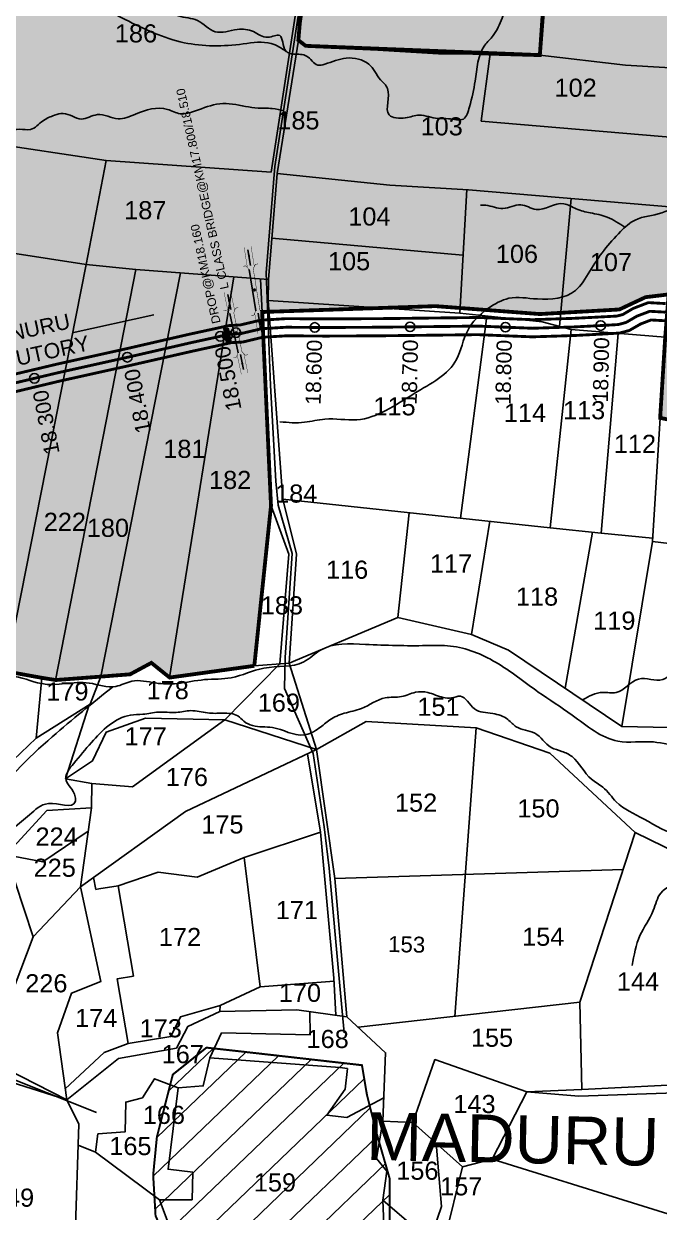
# Model space of a CAD drawing. Header units: inches. Extents: x 194782 to 246112, y 1600383 to 1614216.
# Drawn here: x 200566 to 201233, y 1606574 to 1607820 of the extents above; entities that cross this region are included whole.
import ezdxf
from ezdxf.enums import TextEntityAlignment as Align

# ---------------------------------------------------------------- set-up
doc = ezdxf.new("R2010")
doc.units = ezdxf.units.IN
doc.header["$LTSCALE"] = 15
doc.header["$MEASUREMENT"] = 0
doc.header["$PDMODE"] = 32
doc.header["$PDSIZE"] = 10
for name, pattern in [('ACAD_ISO02W100', [15, 12, -3]), ('ACAD_ISO03W100', [30, 12, -18]), ('HIDDEN2', [0.1875, 0.125, -0.0625])]:
    doc.linetypes.add(name, pattern=pattern)
for name, color, linetype in [('CANAL1', 7, 'Continuous'), ('CSMark', 72, 'Continuous'), ('PAPER SIZE', 5, 'Continuous'), ('PLOTS', 7, 'Continuous'), ('PLOTS NO', 7, 'Continuous'), ('ROADS', 1, 'Continuous'), ('STREAMS', 4, 'Continuous'), ('STRUCTURE', 5, 'Continuous'), ('text2', 7, 'Continuous'), ('WUA-9', 3, 'Continuous')]:
    doc.layers.add(name, color=color, linetype=linetype)
doc.styles.get("Standard").update_dxf_attribs({"font": 'arial.ttf'})
doc.dimstyles.get("Standard").update_dxf_attribs({"dimtxt": 0.18, "dimasz": 0.18, "dimexe": 0.18, "dimexo": 0.0625, "dimgap": 0.09, "dimtad": 0, "dimtih": 1, "dimtoh": 1, "dimdec": 4, "dimzin": 0, "dimdsep": 46, "dimtxsty": 'Standard', "dimcen": 0.09, "dimadec": 0, "dimazin": 0, "dimtfac": 1, "dimtdec": 4, "dimtofl": 0, "dimtmove": 0, "dimatfit": 3, "dimfxl": 1, "dimtolj": 1, "dimtzin": 0, "dimarcsym": 0})

# ---------------------------------------------------------------- blocks, each defined once
blk = doc.blocks.new('DROP')
h = blk.add_hatch()
h.set_pattern_fill('ANSI31', color=1, scale=10, angle=45)
h.set_pattern_definition([(90, (-324.4107, -25.7687), (-1.25, 0), [])])
h.paths.add_polyline_path([(-9.9, -4.3), (-13.8, 4.1), (13.8, 4.1), (10.2, -4.3)])
at = {"layer": 'STRUCTURE', "color": 5, "const_width": 0.49}
blk.add_lwpolyline([(-9.9, -4.3), (-13.8, 4.1), (13.8, 4.1), (10.2, -4.3), (-9.9, -4.3)], dxfattribs=at)
at = {"layer": 'STRUCTURE', "color": 5}
blk.add_circle((0, 0), 1.33, dxfattribs=at)
blk = doc.blocks.new('SLB')
at = {"layer": 'STRUCTURE'}
h = blk.add_hatch(dxfattribs=at)
h.set_pattern_fill('DOTS', color=6, scale=20, angle=320.3722, style=0)
h.set_pattern_definition([(320.372247934, (-159.4327, -72.9564), (1.2786241598, 0.5641323054), [0, -1.25])])
h.paths.add_polyline_path([(769699.5, 1706871.1), (769699.5, 1706861.1), (769729.1, 1706861.1), (769732.1, 1706863.1), (769792.1, 1706863.1), (769795.1, 1706861.1), (769824.7, 1706861.1), (769824.7, 1706871.1), (769795.1, 1706871.1), (769792.1, 1706869.1), (769732.1, 1706869.1), (769729.1, 1706871.1)])
at = {"layer": 'STRUCTURE', "color": 6, "linetype": 'ACAD_ISO02W100', "ltscale": 0.5, "const_width": 0.5}
for points in [[(769699.5, 1706871.1), (769729.1, 1706871.1)], [(769795.1, 1706871.1), (769824.7, 1706871.1)], [(769699.5, 1706861.1), (769729.1, 1706861.1)], [(769795.1, 1706861.1), (769824.7, 1706861.1)]]:
    blk.add_lwpolyline(points, dxfattribs=at)
at = {"layer": 'STRUCTURE', "color": 6, "const_width": 0.628}
for points in [[(769726.1, 1706877.1), (769726.1, 1706873.1), (769732.1, 1706869.1), (769792.1, 1706869.1), (769798.1, 1706873.1), (769798.1, 1706877.1)], [(769726.1, 1706855.1), (769726.1, 1706859.1), (769732.1, 1706863.1), (769792.1, 1706863.1), (769798.1, 1706859.1), (769798.1, 1706855.1)]]:
    blk.add_lwpolyline(points, dxfattribs=at)
at = {"layer": 'STRUCTURE', "color": 6}
blk.add_lwpolyline([(769732.1, 1706863.1), (769792.1, 1706863.1)], dxfattribs=at)
blk.add_lwpolyline([(769732.1, 1706863.1), (769792.1, 1706863.1)], dxfattribs=at)
at = {"layer": 'STRUCTURE', "color": 0}
blk.add_circle((769762.1, 1706866.1), 1.24, dxfattribs=at)
for points in [[(769703.8, 1706866), (769726.7, 1706866)], [(769818.6, 1706865.8), (769795.7, 1706865.8)]]:
    blk.add_leader(points, dimstyle='Standard', override={"dimasz": 10, "dimgap": 0.09, "dimtad": 0}, dxfattribs=at)

msp = doc.modelspace()

# ---------------------------------------------------------------- hatches: boundary and pattern name
at = {"layer": 'PLOTS NO', "true_color": 0xafd9aa}
h = msp.add_hatch(dxfattribs=at)
h.set_pattern_fill('ANSI31', color=9)
h.set_pattern_definition([(45, (0, 0), (-0.088388347648, 0.088388347648), [])])
h.paths.add_polyline_path([(201107.8, 1607787), (201055.7, 1607788.5), (200862.2, 1607796.7), (200854.5, 1607802.6), (200863.3, 1607907.1), (200791.2, 1607921.6), (200711, 1607935.1), (200577.1, 1607957.6), (200563.5, 1607908.1), (200552, 1607909.5), (200469.8, 1607919.3), (200503, 1608124.6), (200392.3, 1608129), (200401.6, 1608216.5), (200285.4, 1608232.6), (200277.1, 1608234.9), (200226.7, 1608249.4), (200122.1, 1608279.9), (200138.2, 1608392.3), (200165.7, 1608560.9), (200188.9, 1608705.7), (200219.7, 1608855.3), (200229.8, 1608851.7), (200240.1, 1608847), (200249.5, 1608844.5), (200259.9, 1608841.7), (200273.9, 1608837.2), (200282.6, 1608834.1), (200289.8, 1608830), (200294.6, 1608825), (200302.6, 1608817), (200321.5, 1608794.9), (200333.9, 1608784.1), (200352.9, 1608770.7), (200368.9, 1608759), (200384.5, 1608752), (200404.1, 1608743.4), (200417.9, 1608734.5), (200433.6, 1608724.9), (200444.3, 1608713.5), (200455.4, 1608701), (200463.9, 1608691), (200481, 1608666.8), (200492.2, 1608655.4), (200505.5, 1608645.6), (200519.4, 1608640.2), (200531.5, 1608638.3), (200545.4, 1608635.6), (200561.7, 1608627.1), (200578.6, 1608619.6), (200596.8, 1608610.7), (200610.7, 1608602.5), (200619.3, 1608594.6), (200626.8, 1608584.4), (200635.9, 1608573.1), (200648.1, 1608566.3), (200657, 1608565.8), (200669, 1608563.7), (200675.3, 1608561.8), (200683.3, 1608557.6), (200690.8, 1608549.3), (200697.4, 1608537.8), (200700.3, 1608523), (200706.5, 1608508.4), (200711.8, 1608493.7), (200719.2, 1608479.2), (200727.9, 1608463.4), (200743.3, 1608432.7), (200756.2, 1608401.4), (200788.2, 1608365.3), (200831.6, 1608328.8), (200859, 1608294.3), (200879.5, 1608249.2), (200901.8, 1608218.7), (200924.4, 1608196.5), (200950.7, 1608180.3), (200989.9, 1608161.4), (201035.1, 1608138.8), (201069.5, 1608135.8), (201101.4, 1608118), (201125.8, 1608103.2), (201142.2, 1608069.4), (201129.7, 1608027.9), (201125.2, 1608013.9), (201119.1, 1607948.7)])
at = {"layer": 'PLOTS NO', "true_color": 0xc7c8ca}
h = msp.add_hatch(color=9, dxfattribs=at)
h.dxf.hatch_style = 1
h.paths.add_polyline_path([(200808.3, 1607146.7), (200719.5, 1607134.4), (200700.3, 1607149.8), (200678, 1607137.8), (200647.3, 1607135.4), (200599.9, 1607131.8), (200585.5, 1607134.1), (200547.8, 1607140.9), (200497.6, 1607155.1), (200398.2, 1607183.3), (200347.5, 1607197.7), (200349.2, 1607207.1), (200280.2, 1607218.3), (200289.3, 1607260.5), (199974.3, 1607300.1), (199898.5, 1607332.5), (199922.4, 1607437.1), (199948.3, 1607590.7), (199984.1, 1607699.1), (200075, 1607996.2), (200090, 1608074.8), (200122.1, 1608279.9), (200277.1, 1608234.9), (200401.6, 1608216.5), (200392.3, 1608129), (200503, 1608124.6), (200473.1, 1607919), (200563.5, 1607908.1), (200577.1, 1607957.6), (200863.3, 1607907.1), (200854.5, 1607802.6), (200862.2, 1607796.7), (201107.8, 1607787), (201125.2, 1608013.9), (201142.2, 1608069.4), (201181.2, 1608045), (201213.4, 1608019.8), (201234.2, 1608018.9), (201252.5, 1608030.2), (201277.7, 1608034.6), (201314.2, 1608038.9), (201353.3, 1608051.9), (201383.6, 1608061.4), (201380.4, 1607970.4), (201402.4, 1607834.8), (201460.5, 1607626.4), (201496.1, 1607516.1), (201536.9, 1607452), (201472.2, 1607355.7), (201234, 1607406.7), (201239.3, 1607491.1), (201242.9, 1607536.1), (201218.7, 1607533.2), (201191.2, 1607520.3), (201107.8, 1607515.5), (200998.4, 1607523.8), (200823.5, 1607517.9), (200816.5, 1607517.8), (200825.8, 1607314.5)])
at = {"layer": 'text2', "linetype": 'Continuous'}
h = msp.add_hatch(dxfattribs=at)
h.set_pattern_fill('ANSI31', color=40, scale=8.352367, angle=-1.1855)
h.set_pattern_definition([(43.8145, (192605.523, 1599909.112), (-18.35963, 19.13554), [])])
h.paths.add_polyline_path([(200783.5, 1606743.6), (200921.2, 1606728), (200926.4, 1606697.1), (200936.4, 1606657.2), (200950.4, 1606608.7), (200950.2, 1606561.7), (200951.1, 1606513), (200914.5, 1606477.9), (200862.4, 1606436.6), (200841.9, 1606434.7), (200827.9, 1606483.9), (200797.2, 1606510), (200752.8, 1606496.9), (200726.1, 1606521.5), (200704.7, 1606570.1), (200702.2, 1606612.9), (200706.1, 1606652.7), (200722.8, 1606718.2), (200758.1, 1606746.4)])
h.paths.add_polyline_path([(200912.4, 1606615.4), (201245.1, 1606608.5), (201246.7, 1606684.9), (200914, 1606691.8)], flags=9)

# ---------------------------------------------------------------- linework, layer by layer
at = {"layer": 'CANAL1', "color": 200, "const_width": 3}
for points in [[(200547, 1607450.1), (200601.3, 1607463), (200675.6, 1607479.5), (200739.5, 1607494.2), (200763.9, 1607499.5), (200781.5, 1607503.4), (200793.7, 1607504.1), (200814.4, 1607509), (200841.6, 1607510.7), (200882.9, 1607510.4), (200940.2, 1607510.7), (201043.1, 1607511.9), (201100, 1607509.6), (201143.1, 1607511), (201174.2, 1607512.6), (201188.6, 1607513.4), (201194.8, 1607515), (201205.7, 1607521.4), (201221.6, 1607527.5), (201239.7, 1607526.5)], [(200550.9, 1607432.5), (200605.3, 1607445.5), (200679.6, 1607462), (200743.5, 1607476.6), (200767.8, 1607481.9), (200784, 1607485.5), (200796.4, 1607486.2), (200817.1, 1607491.2), (200842.1, 1607492.7), (200882.9, 1607492.4), (200940.3, 1607492.7), (201042.8, 1607493.9), (201099.9, 1607491.6), (201143.9, 1607493), (201175.2, 1607494.6), (201191.5, 1607495.6), (201201.7, 1607498.3), (201213.5, 1607505.1), (201224.5, 1607509.3), (201238.8, 1607508.5)]]:
    msp.add_lwpolyline(points, dxfattribs=at)
at = {"layer": 'CANAL1', "color": 3, "linetype": 'HIDDEN2', "ltscale": 4, "true_color": 0x00ff00, "const_width": 3}
msp.add_lwpolyline([(200548.9, 1607441.3), (200603.3, 1607454.2), (200677.6, 1607470.7), (200741.5, 1607485.4), (200765.9, 1607490.7), (200782.7, 1607494.5), (200789.3, 1607494.8), (200795, 1607495.2), (200815.8, 1607500.1), (200841.8, 1607501.7), (200882.9, 1607501.4), (200940.2, 1607501.7), (201043, 1607502.9), (201099.9, 1607500.6), (201143.5, 1607502), (201174.7, 1607503.6), (201190.1, 1607504.5), (201198.3, 1607506.7), (201209.6, 1607513.3), (201223.1, 1607518.4), (201239.3, 1607517.5)], dxfattribs=at)
at = {"layer": 'PLOTS', "color": 0}
for points in [[(200100.7, 1608146.6), (200282.4, 1608133.1), (200392.3, 1608129), (200503, 1608124.6), (200586.6, 1608122.3), (200741.3, 1608115.3), (200823.3, 1608121.6), (200896.1, 1608121.4), (200826.1, 1607664.3)], [(201381.3, 1608090.3), (201203.3, 1608097.1), (200901.2, 1608118.8), (200891, 1608044.8), (200880.6, 1607965), (200869.1, 1607904.5), (200854.5, 1607802.6), (200862.2, 1607796.7), (201001.4, 1607788.5), (201055.7, 1607788.5), (201107.8, 1607787), (201197.7, 1607776.4), (201398.1, 1607764.4)], [(201107.8, 1607787), (201119.1, 1607948.7), (201125.2, 1608013.9), (201129.7, 1608027.9), (201142.2, 1608069.4), (201143.2, 1608101.4)], [(200854.5, 1607802.6), (200832.4, 1607662.9), (200950.4, 1607650.6), (201033.1, 1607645.8), (201248.1, 1607627.6), (201265.6, 1607772.3)], [(201055.7, 1607788.5), (201046.3, 1607717.9), (201256.9, 1607700)], [(200527.1, 1607695.2), (200652.9, 1607676.6), (200826.1, 1607664.3)], [(200631.8, 1607567.3), (200652.9, 1607676.6)], [(200832.4, 1607662.9), (200823.2, 1607551.9), (200822.7, 1607529.6), (200838.3, 1607321.3), (201118.5, 1607291.5), (201172, 1607285.8), (201226, 1607280.5)], [(201023.7, 1607516.4), (201031.1, 1607646)], [(201140.6, 1607636.7), (201128.4, 1607502.4)], [(200547.8, 1607140.9), (200631.8, 1607567.3), (200473, 1607591.9)], [(200826.8, 1607595.1), (201027.1, 1607577.3)], [(200599.9, 1607131.8), (200684, 1607562.3)], [(200631.8, 1607567.3), (200684, 1607562.3), (200823.2, 1607551.9)], [(200730.9, 1607558.8), (200647.3, 1607135.4)], [(200719.5, 1607134.4), (200786.8, 1607554.6)], [(200814.8, 1607552.5), (200826.3, 1607319.2), (200808.3, 1607146.7), (200845, 1607149.4)], [(200822.7, 1607529.6), (201023.7, 1607516.4), (201110.1, 1607507.2), (201140.5, 1607499.2), (201239.3, 1607491.1)], [(201024.5, 1607301.5), (201052.3, 1607513.3)], [(201140.5, 1607499.2), (201118.5, 1607291.5)], [(201172, 1607285.8), (201189.9, 1607495.2)], [(201239.3, 1607491.1), (201225.8, 1607276.9), (201368.5, 1607259.9), (201519.1, 1607238.7), (201616.8, 1607223.4)], [(200825.8, 1607314.5), (200844.4, 1607263.8), (200835, 1607148.7)], [(200838.3, 1607321.3), (200852.4, 1607263.9), (200845, 1607149.4), (200873.5, 1607059), (200892.8, 1606923.7), (200905.4, 1606778.8), (200946, 1606741.1), (200943, 1606669.2), (200974.6, 1606667.9), (200997.8, 1606733.9), (201094.1, 1606699.9), (201148.7, 1606695.4), (201361.3, 1606702.7), (201508.7, 1606751.3), (201615.9, 1606760.1), (201715.5, 1606780.7)], [(200958.9, 1607197.2), (200970.6, 1607307.2)], [(201036.1, 1607179.7), (201055.4, 1607298.2)], [(201163.2, 1607286.7), (201134.5, 1607123.2)], [(201193.9, 1607083.2), (201225.8, 1607276.9)], [(201650.4, 1607131.9), (201545.4, 1607150.9), (201510.5, 1607151.7), (201346.7, 1607104.1), (201341.3, 1607080.1), (201193.9, 1607083.2), (201075, 1607163.2), (201036.1, 1607179.7), (200958.9, 1607197.2), (200845, 1607149.4)], [(200808.3, 1607146.7), (200719.5, 1607134.4), (200700.3, 1607149.8), (200678, 1607137.8), (200599.9, 1607131.8), (200553, 1607139.4)], [(200610.3, 1607028.1), (200638.7, 1607047), (200652.8, 1607077.3), (200694.1, 1607091.8), (200777.3, 1607090), (200835, 1607148.7)], [(200547.3, 1607040.2), (200579.6, 1607070.7), (200636, 1607106.5), (200647.3, 1607135.4)], [(200585.5, 1607134.1), (200579.6, 1607070.7)], [(200517.9, 1606743), (200556.4, 1606809.8), (200576.3, 1606862.6), (200548, 1606948.7), (200590.5, 1606994.9), (200637.5, 1606997.8), (200638, 1607023.3), (200610.3, 1607028.1), (200635.1, 1607105.9)], [(200638, 1607023.3), (200680.4, 1607019.9), (200777.3, 1607090)], [(200777.3, 1607090), (200873.5, 1607059)], [(201018.7, 1606779.2), (201041.1, 1607081.6), (200925.7, 1607088.3), (200873.5, 1607059)], [(201041.1, 1607081.6), (201118.4, 1607055), (201207.9, 1606972), (201149.7, 1606794)], [(200873.5, 1607059), (200736.1, 1606994), (200625.9, 1606915), (200637.5, 1606997.8)], [(200665.4, 1606916.2), (200707.6, 1606930.4), (200748.2, 1606925.2), (200797.8, 1606945.8), (200877.8, 1606972.3), (200864, 1607054.5)], [(200634.1, 1606973.3), (200586.5, 1606941.1), (200548, 1606948.7)], [(200877.8, 1606972.3), (200891.8, 1606819.4), (200893.8, 1606780.4)], [(201207.9, 1606972), (201298.1, 1606928), (201350.1, 1606920.1), (201451.9, 1606914.1), (201426.9, 1606961), (201474.1, 1606964.1), (201474.9, 1606952.3), (201500.9, 1606933.5), (201498.4, 1606907.8), (201619.7, 1606896.2), (201617.5, 1606771.7)], [(200797.8, 1606945.8), (200814.5, 1606810.2)], [(200609.9, 1606703.3), (200650.7, 1606741.2), (200676, 1606750.7), (200664.5, 1606818.6), (200681.4, 1606821.5), (200665.4, 1606916.2), (200645.2, 1606912.8), (200642.1, 1606912.3), (200639.5, 1606924.7)], [(200892.8, 1606923.7), (201195.2, 1606933.1)], [(200905.4, 1606778.8), (200852.8, 1606786.1), (200772.1, 1606784.2), (200738.5, 1606768.6), (200726.6, 1606746), (200665.9, 1606734.9), (200620.4, 1606698.8), (200611.5, 1606691.7), (200498.3, 1606749.2), (200364.1, 1606876.6), (200181.6, 1606867.5), (200117.3, 1606883.8), (200087.5, 1606887.3), (200088.2, 1606877), (200033.6, 1606922)], [(200576.3, 1606862.6), (200625.9, 1606915)], [(200625.9, 1606915), (200647.2, 1606815.7), (200616.4, 1606803.5), (200601.9, 1606761.8), (200611.5, 1606691.7)], [(200892, 1606816.1), (200814.5, 1606810.2), (200772.6, 1606790.7), (200730.9, 1606778.7), (200720.8, 1606757.9), (200676, 1606750.7)], [(200772.6, 1606790.7), (200772.1, 1606784.2)], [(201151.8, 1606702.5), (201149.7, 1606794), (200917.4, 1606767.7)], [(201715.7, 1606792.7), (201610.1, 1606770.2), (201506.6, 1606761.5), (201359.9, 1606713.1), (201151.8, 1606702.5), (201094.1, 1606699.9)], [(200611.5, 1606691.7), (200493.6, 1606729.1), (200433.5, 1606781.6), (200380.6, 1606775.7), (200261.1, 1606741), (200160.2, 1606716.2), (200163.8, 1606673.3), (200234.3, 1606692.2), (200261.1, 1606741)], [(200623.4, 1606644.3), (200641.7, 1606636.9), (200644.3, 1606655.9), (200672.7, 1606658), (200673.4, 1606689.4), (200690.9, 1606693.6), (200703.5, 1606713.7), (200728.4, 1606704.4), (200754.7, 1606706.3), (200761.7, 1606735.7), (200774, 1606761.8), (200867, 1606759.9), (200866.4, 1606784.2)], [(200761.7, 1606735.7), (200898, 1606725.5), (200906, 1606724.5), (200903.6, 1606702.9), (200884.2, 1606675.5), (200905.3, 1606673), (200944, 1606693.8)], [(200728.4, 1606704.4), (200717.8, 1606618.9), (200743.7, 1606615.7), (200743.1, 1606587), (200708.8, 1606586.8)], [(200974.6, 1606667.9), (201026.8, 1606621.5), (201057.9, 1606629.6), (201094.1, 1606699.9)], [(200611.5, 1606691.7), (200624.1, 1606666.3), (200620.3, 1606548.8), (200659, 1606447.3), (200681.2, 1606463.5), (200846.1, 1606435.5), (200945.9, 1606518.3), (201016.2, 1606525), (201121.9, 1606486.8), (201170.9, 1606408.9), (201184.7, 1606336.6), (201198.1, 1606280.8), (201372, 1606229.9), (201392.5, 1606370.7), (201156.5, 1606490.5), (201016.2, 1606525)], [(201016.2, 1606525), (200992.3, 1606544.2), (200943.1, 1606586.6), (200947.4, 1606616.8), (200936.5, 1606630.2), (200943, 1606669.2)], [(200641.7, 1606636.9), (200708.8, 1606586.8), (200732.3, 1606524.6), (200755, 1606501.1), (200778.4, 1606523.6), (200849.1, 1606496.7), (200846.1, 1606435.5)], [(200992.3, 1606544.2), (201004.6, 1606579.9), (200998.9, 1606646.3)], [(201057.9, 1606629.6), (201363.3, 1606534.5), (201472.3, 1606523.4)], [(201016.2, 1606525), (201008, 1606545.8), (201026.8, 1606621.5)], [(200945.9, 1606518.3), (200943.1, 1606586.6)]]:
    msp.add_lwpolyline(points, dxfattribs=at)
at = {"layer": 'ROADS', "linetype": 'ACAD_ISO03W100'}
msp.add_lwpolyline([(201020.2, 1609068), (201002.1, 1608882.5), (201006.3, 1608818.8), (201004.8, 1608798.8), (200999.5, 1608770), (200956.7, 1608466.1), (200922.3, 1608271.7), (200899.1, 1608123.4), (200876.3, 1607969.8), (200866, 1607904.8), (200839.7, 1607733.2), (200829.9, 1607670.3), (200820.6, 1607558.6), (200825.1, 1607440.7), (200831, 1607340.4), (200833.3, 1607315.2), (200848, 1607264.4), (200840.7, 1607155.4), (200840, 1607123.1), (200870, 1607054.9), (200881.7, 1606977.8), (200886.9, 1606934.6), (200898, 1606811.3), (200902.5, 1606762)], dxfattribs=at)
at = {"layer": 'ROADS'}
msp.add_lwpolyline([(200390.2, 1606863.5), (200440, 1606814.2), (200505.2, 1606734.8), (200537, 1606720.5), (200642.7, 1606678.3)], dxfattribs=at)
at = {"layer": 'STREAMS'}
for points, knots in [([(200841.8, 1607790.9), (200836.7, 1607794.2), (200823.1, 1607802.9), (200785.3, 1607796.2), (200732.4, 1607795.5), (200679.8, 1607820.4), (200639.3, 1607841.5), (200613.3, 1607860.5), (200595, 1607877), (200573.3, 1607880.9), (200556.2, 1607892.4), (200531.7, 1607884.5), (200519.3, 1607907.7), (200489.8, 1607896.8), (200498.6, 1607932.4), (200504.9, 1607953.8), (200505.4, 1607984.4), (200487.6, 1608002.2), (200475.3, 1608021.7), (200449.5, 1608030.3), (200436.1, 1608060.5), (200402.8, 1608057.7), (200394.4, 1608078.9), (200373.9, 1608080.3), (200365.2, 1608104.4), (200352.6, 1608129.1), (200367.1, 1608151.9), (200363.9, 1608177.4), (200373.2, 1608202.6), (200361.9, 1608236.5), (200334.4, 1608255.4), (200305.6, 1608276), (200268.2, 1608280.8), (200226.6, 1608282.2), (200197.1, 1608307.9), (200184, 1608339.8), (200183.3, 1608379.2), (200189.9, 1608421.9), (200202.4, 1608466.6), (200175.5, 1608486.6), (200184.7, 1608511), (200166.9, 1608518), (200161.9, 1608527), (200160.6, 1608529.4)], [0, 0, 0, 0, 16.958264, 45.048314, 104.462666, 168.103157, 208.282035, 235.503451, 260.775069, 276.919984, 297.649849, 317.13284, 339.653109, 357.044382, 379.301937, 409.524264, 435.071345, 458.097904, 479.752402, 499.248658, 532.056599, 562.830508, 574.030349, 590.92895, 612.465988, 641.001289, 665.867356, 681.813468, 713.293793, 739.803339, 777.417581, 806.40631, 840.175262, 883.372621, 923.433412, 943.074356, 981.374648, 1033.219579, 1073.315545, 1097.609749, 1113.331737, 1133.690065, 1141.295552, 1141.295552, 1141.295552, 1141.295552]), ([(200020.8, 1607814.2), (200024.5, 1607812), (200035.4, 1607804.9), (200057.1, 1607812.3), (200080.5, 1607793.8), (200114.4, 1607808.6), (200142.7, 1607778.7), (200178.2, 1607791.3), (200201.4, 1607768.7), (200233.4, 1607775.8), (200263.2, 1607772.1), (200290.8, 1607751.1), (200324.9, 1607753.4), (200356.6, 1607734.4), (200386.6, 1607741), (200406.3, 1607724.5), (200425.6, 1607724.8), (200442.2, 1607721.5), (200452.5, 1607712.5), (200468.8, 1607712.7), (200486.2, 1607709.2), (200508.7, 1607707.8), (200533.8, 1607694.3), (200555.3, 1607712.1), (200575.7, 1607706.8), (200585.5, 1607718.9), (200597.3, 1607723.6), (200611.4, 1607728.2), (200626, 1607715.3), (200645.1, 1607729.1), (200664.5, 1607716.6), (200688.2, 1607727.5), (200711.3, 1607734.9), (200731, 1607723.3), (200750.2, 1607729.5), (200767.4, 1607736.7), (200790.2, 1607735.8), (200808, 1607730.4), (200826.5, 1607731.8), (200835.5, 1607729.6), (200839.7, 1607728.6)], [67.83417, 67.83417, 67.83417, 67.83417, 79.883408, 103.606112, 125.318199, 157.188446, 193.48752, 224.540169, 250.370147, 274.906927, 313.350281, 333.089045, 371.594667, 404.919302, 435.42175, 450.490925, 474.646931, 488.685453, 497.958087, 512.33468, 533.244412, 549.210043, 577.287734, 606.295035, 617.164987, 632.508867, 645.260119, 654.316463, 673.242056, 689.976125, 711.24798, 729.27891, 761.701906, 775.241277, 790.811941, 816.12269, 828.957547, 855.117035, 869.033177, 881.415132, 881.415132, 881.415132, 881.415132])]:
    msp.add_open_spline(points, degree=3, knots=knots, dxfattribs=at)
for points in [[(201380.3, 1608071.7), (201343.5, 1608062.8), (201305.8, 1608047.2), (201255.1, 1608040.3), (201218.7, 1608026.3), (201195.9, 1607986), (201186.3, 1607962.4), (201173.5, 1607937.6), (201160.9, 1607931.7), (201140.1, 1607924.9), (201127.5, 1607919.7), (201107.1, 1607913.9), (201087.8, 1607880.2), (201082.3, 1607864), (201068.2, 1607825.8), (201058.8, 1607807.4), (201050.2, 1607797.5), (201039.9, 1607759.7), (201034, 1607732.7), (201027.6, 1607720), (201012.1, 1607720.3), (201000.8, 1607720.5), (200981.2, 1607724), (200966.7, 1607721.2), (200949.7, 1607724.3), (200948, 1607752), (200940.7, 1607761.2), (200928.4, 1607777.5), (200904.8, 1607783.8), (200882.2, 1607777.5), (200874.8, 1607776.6), (200863.2, 1607786), (200849.4, 1607788.1), (200841.3, 1607791.5), (200834.9, 1607807.4), (200822.5, 1607805.7), (200807.4, 1607811.7), (200790.4, 1607813.9), (200767.2, 1607811.5), (200748.6, 1607823.3), (200728.8, 1607828), (200705.7, 1607839.5), (200688.2, 1607842.9), (200670.1, 1607863.7), (200657.9, 1607867.2), (200650.7, 1607878.7), (200637.9, 1607892.4), (200616.9, 1607898.6), (200606, 1607911.3), (200587.4, 1607932.1), (200575.6, 1607965.5), (200572.2, 1607986)], [(201418.6, 1607685.1), (201374.9, 1607671.1), (201318.2, 1607647.7), (201300.6, 1607640.9), (201280.2, 1607631.3), (201265.6, 1607631.6), (201235.6, 1607621.5), (201207.8, 1607614.1), (201192.5, 1607602.1), (201160.2, 1607560.5), (201145.1, 1607540.1), (201105.2, 1607531.3), (201075.3, 1607532), (201053.4, 1607521.2), (201032.1, 1607498.3), (201020.5, 1607468), (200976.1, 1607432.2), (200915.8, 1607404.7), (200882.4, 1607405.4), (200860.9, 1607402), (200835.2, 1607402.5)], [(201197.1, 1607606.5), (201178.5, 1607617.1), (201160.8, 1607621.6), (201146, 1607625.8), (201132.8, 1607631.2), (201103.8, 1607625.2), (201087.7, 1607630.1), (201069.1, 1607626.2), (201051, 1607629.6), (201045.4, 1607629.7)], [(201152.6, 1607110.9), (201173.9, 1607118.9), (201187.8, 1607118.6), (201211.3, 1607132.8), (201236.7, 1607132.3), (201254.8, 1607145.1), (201283.5, 1607149.8), (201303.9, 1607158.8), (201315.6, 1607164), (201332.6, 1607170.3), (201347.3, 1607185.4), (201365.8, 1607193.9), (201374.1, 1607206), (201386.7, 1607231.6), (201383.1, 1607236.4), (201394.3, 1607270.2), (201409, 1607313.4), (201444.4, 1607354.5), (201459.4, 1607384), (201498.5, 1607428.8), (201498.3, 1607429)], [(201654, 1607122.1), (201637.4, 1607120.7), (201607.2, 1607126.4), (201568.9, 1607127.1), (201540, 1607127.7), (201505.6, 1607133.7), (201474.4, 1607130.3), (201436.5, 1607116.7), (201407.6, 1607111.3), (201387.4, 1607093.8), (201349.6, 1607076.6), (201319.1, 1607066.7), (201300.2, 1607064.1), (201256.5, 1607061.7), (201226.9, 1607066.9), (201189.7, 1607067.7), (201141.7, 1607095), (201106.2, 1607119.2), (201061.4, 1607150.5), (201014.2, 1607167.4), (200988.8, 1607167.9), (200924.8, 1607169.2), (200877.6, 1607163.1), (200860.2, 1607150.9), (200818.4, 1607144.3), (200784.1, 1607134.2), (200756.2, 1607132.2), (200727.4, 1607128.2), (200704.5, 1607128.7), (200679.7, 1607130.6), (200662.9, 1607125.1), (200635.1, 1607128.6), (200584.9, 1607128), (200552.8, 1607135.5), (200526.3, 1607131.3), (200504.6, 1607135.8), (200478.8, 1607133.3), (200457.3, 1607139), (200434.1, 1607135.6), (200411.9, 1607136.1), (200390.2, 1607132.1), (200369.7, 1607138.5), (200351.5, 1607134.4), (200333.5, 1607129.7), (200310.9, 1607118.9), (200277, 1607116.1), (200265.4, 1607113.2)], [(200660, 1607124.7), (200596.4, 1607072.4), (200527.7, 1606996.3), (200486.2, 1606906.5), (200456.3, 1606851.4), (200445.2, 1606838.4), (200432.8, 1606842.7), (200408.7, 1606834.2), (200401.4, 1606803.3), (200359, 1606799.1), (200315.6, 1606793), (200278.2, 1606801.6), (200221.8, 1606787.3), (200187.2, 1606765.3), (200158.6, 1606744.2), (200149.6, 1606739.6), (200134.1, 1606749.8), (200117.3, 1606786.4), (200110.2, 1606823.4), (200099.5, 1606838.4), (200082, 1606837.6), (200070.3, 1606823.8), (200061.6, 1606807.7), (200054, 1606813.6), (200045.1, 1606813.8), (200040.5, 1606813.9), (200033.1, 1606821.5), (200024.6, 1606813.4), (200018.5, 1606815.8), (200008.4, 1606823.7), (200003.3, 1606824.1)], [(201595.9, 1607086.8), (201572.1, 1607088.3), (201541.7, 1607083.1), (201508.6, 1607082.8), (201493.4, 1607078.1), (201461.9, 1607076.2), (201447.6, 1607069.1), (201434.1, 1607066), (201403.3, 1607060.6), (201385.3, 1607041), (201372.6, 1607027.3), (201352.1, 1607020.1), (201336.2, 1607011.8), (201316.1, 1607007.3), (201305, 1606999.3), (201286.8, 1606988.8), (201253.4, 1606971.3), (201217.1, 1606986), (201188, 1607004), (201173.8, 1607019.5), (201161.9, 1607027.8), (201141.6, 1607051.5), (201130.9, 1607057), (201119.7, 1607061.1), (201102.4, 1607076.1), (201083.1, 1607082.7), (201074.3, 1607090.4), (201058.4, 1607096.7), (201039.1, 1607101.6), (201024.4, 1607114.8), (201015.1, 1607113.1), (200998.3, 1607116.1), (200990.2, 1607118.7), (200977.4, 1607119), (200962.6, 1607114.4), (200945.5, 1607113.1), (200920.7, 1607101.9), (200902.7, 1607096.9), (200887.5, 1607090.1), (200876.1, 1607081.2), (200860.3, 1607074.2), (200827.2, 1607082), (200806.5, 1607084), (200797.4, 1607088.6), (200791.1, 1607094.1), (200775.3, 1607097), (200759.2, 1607097.3), (200741.7, 1607099.7), (200726.4, 1607097.8), (200707.7, 1607098.2), (200691.5, 1607095.9), (200678.3, 1607095), (200637.4, 1607066.3), (200618.6, 1607044.1), (200610.5, 1607028.7), (200620.5, 1607009.5), (200620.4, 1607004.1), (200592.4, 1607002.3), (200572.5, 1606990.4), (200544.5, 1606961.2), (200550.5, 1606916.3), (200544.8, 1606886.7), (200544.3, 1606861.3), (200535.6, 1606829.2), (200535.2, 1606809.8), (200517.3, 1606764.3), (200468.2, 1606777.7), (200432.1, 1606789.4)], [(201204.7, 1606832.6), (201212.8, 1606863.9), (201226.8, 1606890.2), (201234.6, 1606908.5), (201255.4, 1606922.4), (201279.8, 1606954.7), (201299.3, 1606974.7), (201377.6, 1606990.9), (201423.6, 1606984.3), (201453.6, 1606981.6)]]:
    msp.add_spline(points, degree=3, dxfattribs=at)
at = {"layer": 'text2', "color": 40, "linetype": 'Continuous', "const_width": 2.09}
msp.add_lwpolyline([(200783.5, 1606743.6), (200921.2, 1606728), (200926.4, 1606697.1), (200936.4, 1606657.2), (200950.4, 1606608.7), (200950.2, 1606561.7), (200951.1, 1606513), (200914.5, 1606477.9), (200862.4, 1606436.6), (200841.9, 1606434.7), (200827.9, 1606483.9), (200797.2, 1606510), (200752.8, 1606496.9), (200726.1, 1606521.5), (200704.7, 1606570.1), (200702.2, 1606612.9), (200706.1, 1606652.7), (200722.8, 1606718.2), (200758.1, 1606746.4), (200783.5, 1606743.6)], dxfattribs=at)
at = {"layer": 'text2', "color": 2}
for p in [(200772.6, 1607492.2), (200871.7, 1607501.5), (200971.7, 1607502.1), (201071.7, 1607501.7), (201171.6, 1607503.4), (200675.1, 1607470.2), (200577.6, 1607448.1)]:
    msp.add_point(p, dxfattribs=at)
at = {"layer": 'text2', "color": 3}
for p in [(200780, 1607493, 27), (200789, 1607496, 28)]:
    msp.add_point(p, dxfattribs=at)
at = {"layer": 'WUA-9', "color": 15, "const_width": 4}
for points in [[(200863.3, 1607907.1), (200854.5, 1607802.6), (200862.2, 1607796.7), (201107.8, 1607787), (201125.2, 1608013.9)], [(201119.1, 1607948.7), (201107.8, 1607787)], [(201107.8, 1607787), (201055.7, 1607788.5), (200862.2, 1607796.7), (200854.5, 1607802.6), (200863.3, 1607907.1)], [(201402.4, 1607834.8), (201460.5, 1607626.4), (201496.1, 1607516.1), (201536.9, 1607452), (201472.2, 1607355.7), (201234, 1607406.7), (201239.3, 1607491.1), (201242.9, 1607536.1), (201218.7, 1607533.2), (201191.2, 1607520.3), (201107.8, 1607515.5), (200998.4, 1607523.8), (200823.5, 1607517.9), (200816.5, 1607517.8), (200825.8, 1607314.5), (200808.3, 1607146.7)], [(200808.3, 1607146.7), (200719.5, 1607134.4), (200700.3, 1607149.8), (200678, 1607137.8), (200647.3, 1607135.4), (200599.9, 1607131.8), (200599.9, 1607131.8), (200585.5, 1607134.1), (200547.8, 1607140.9), (200497.6, 1607155.1), (200398.2, 1607183.3), (200347.5, 1607197.7), (200349.2, 1607207.1), (200280.2, 1607218.3), (200289.3, 1607260.5), (199974.3, 1607300.1), (199898.5, 1607332.5)]]:
    msp.add_lwpolyline(points, dxfattribs=at)
at = {"layer": 'WUA-9', "const_width": 3}
for points in [[(200863.3, 1607907.1), (200854.5, 1607802.6), (200862.2, 1607796.7), (201107.8, 1607787), (201125.2, 1608013.9)], [(201119.1, 1607948.7), (201107.8, 1607787)], [(201107.8, 1607787), (201055.7, 1607788.5), (200862.2, 1607796.7), (200854.5, 1607802.6), (200863.3, 1607907.1)], [(201402.4, 1607834.8), (201460.5, 1607626.4), (201496.1, 1607516.1), (201536.9, 1607452), (201472.2, 1607355.7), (201234, 1607406.7), (201239.3, 1607491.1), (201242.9, 1607536.1), (201218.7, 1607533.2), (201191.2, 1607520.3), (201107.8, 1607515.5), (200998.4, 1607523.8), (200823.5, 1607517.9), (200816.5, 1607517.8), (200825.8, 1607314.5), (200808.3, 1607146.7)], [(200808.3, 1607146.7), (200719.5, 1607134.4), (200700.3, 1607149.8), (200678, 1607137.8), (200647.3, 1607135.4), (200599.9, 1607131.8), (200599.9, 1607131.8), (200585.5, 1607134.1), (200547.8, 1607140.9), (200497.6, 1607155.1), (200398.2, 1607183.3), (200347.5, 1607197.7), (200349.2, 1607207.1), (200280.2, 1607218.3), (200289.3, 1607260.5), (199974.3, 1607300.1), (199898.5, 1607332.5)]]:
    msp.add_lwpolyline(points, dxfattribs=at)

# ---------------------------------------------------------------- block references
at = {"xscale": 0.7000000000000006, "yscale": 0.7000000000000006, "zscale": 0.7000000000000006, "rotation": 101.3683632389424}
msp.add_blockref('DROP', (200780, 1607493, 27), dxfattribs=at)
at = {"layer": 'STRUCTURE', "color": 0}
for p, xscale, yscale, zscale, rotation in [((-1121493.8, 1965404.5, 29.3), 0.7316084202879973, 0.7316084202879973, 0.7316084202879973, 279.1308356718218), ((-1079588.4, 1887740.9, 28), 0.7, 0.7, 0.7, 281.9283921740812)]:
    msp.add_blockref('SLB', p, dxfattribs=dict(at, xscale=xscale, yscale=yscale, zscale=zscale, rotation=rotation))

# ---------------------------------------------------------------- texts
at = {"layer": 'CSMark', "color": 1}
for s, rotation, p in [('18.600', 88.7349, (200869.9, 1607420.3)), ('18.700', 88.7349, (200970.6, 1607420.4)), ('18.800', 88.7349, (201069, 1607420.2)), ('18.900', 88.7349, (201171.2, 1607422.8)), ('18.500', 100.7817, (200787.1, 1607414.3)), ('18.400', 100.7817, (200692.2, 1607390.6)), ('18.300', 100.7817, (200596.3, 1607368.4))]:
    msp.add_text(s, height=16, rotation=rotation, dxfattribs=at).set_placement(p, align=Align.MIDDLE_LEFT)
at = {"layer": 'PLOTS NO'}
for s, p in [('186', (200662, 1607800.3)), ('102', (201123.2, 1607743.3)), ('185', (200832.4, 1607709.1)), ('103', (200982.7, 1607702.8)), ('187', (200671.8, 1607614.9)), ('104', (200906.9, 1607608.3)), ('106', (201061.6, 1607569.1)), ('105', (200885.6, 1607561.4)), ('107', (201160.2, 1607560.5)), ('115', (200933.2, 1607409.3)), ('113', (201132.1, 1607405.2)), ('114', (201070.1, 1607402.5)), ('112', (201185.4, 1607369.9)), ('181', (200712.8, 1607364.7)), ('182', (200760.8, 1607332.1)), ('184', (200830.1, 1607317.8)), ('222', (200587.4, 1607288.2)), ('180', (200632.6, 1607281.9)), ('117', (200992.5, 1607244.5)), ('116', (200883.5, 1607238)), ('118', (201082.7, 1607209.8)), ('183', (200815.1, 1607200.6)), ('119', (201163.8, 1607184.6)), ('179', (200590.1, 1607110.3)), ('178', (200695.3, 1607111.7)), ('169', (200811.9, 1607098.6)), ('151', (200979.3, 1607094.3)), ('177', (200672.2, 1607063.2)), ('176', (200715.4, 1607020.7)), ('152', (200955.8, 1606993.8)), ('150', (201084.2, 1606987.7)), ('175', (200752.7, 1606970.9)), ('224', (200578.8, 1606958.2)), ('225', (200576.8, 1606925.5)), ('171', (200830.8, 1606881.1)), ('172', (200708.2, 1606852.9)), ('154', (201089.2, 1606853.2)), ('226', (200568, 1606804.4)), ('144', (201188.6, 1606806.3)), ('170', (200834, 1606794.4)), ('174', (200620.3, 1606768)), ('173', (200688, 1606757.2)), ('168', (200863.1, 1606746)), ('155', (201035.5, 1606747.3)), ('167', (200711.1, 1606730.1)), ('143', (201017.1, 1606677.8)), ('166', (200691.3, 1606666.4)), ('165', (200656.2, 1606633.7)), ('156', (200957.2, 1606607.9)), ('159', (200807.8, 1606595.6)), ('157', (201003.2, 1606591.5)), ('249', (200533.1, 1606579.6))]:
    msp.add_text(s, height=19, dxfattribs=at).set_placement(p)
msp.add_text('153', height=16.7, rotation=358.8145, dxfattribs=at).set_placement((200948.5, 1606846.7))
at = {"layer": 'PLOTS NO', "color": 1}
msp.add_text('MADURU', height=50.11, rotation=358.8145, dxfattribs=at).set_placement((200925.4, 1606628.7))
at = {"layer": 'STRUCTURE', "color": 5, "attachment_point": 1, "bg_fill": 1, "box_fill_scale": 1.1, "bg_fill_color": 7, "bg_fill_true_color": 16777215, "bg_fill_transparency": 0}
for s, insert, char_height, width, rotation in [('L CLASS BRIDGE@KM17.800/18.510', (200772.8, 1607540.6), 9, 214.93, 102.5223), ('DROP@KM18.160', (200764.2, 1607504.6), 9, 117.658, 102.5223), ('{\\C1;BALAPANURU DISTRIBUTORY}', (200464.9, 1607484.1), 16, 237.917, 12.2723)]:
    msp.add_mtext(s, dxfattribs=dict(at, insert=insert, char_height=char_height, width=width, rotation=rotation))

# ---------------------------------------------------------------- leaders
at = {"layer": 'PAPER SIZE', "color": 1}
msp.add_leader([(200702.9, 1607514.8), (200617.3, 1607495.8)], dimstyle='Standard', override={"dimasz": 40, "dimgap": 0.09, "dimtad": 0, "dimtfill": 2, "dimtfillclr": 5}, dxfattribs=at)

doc.saveas('drawing.dxf')
